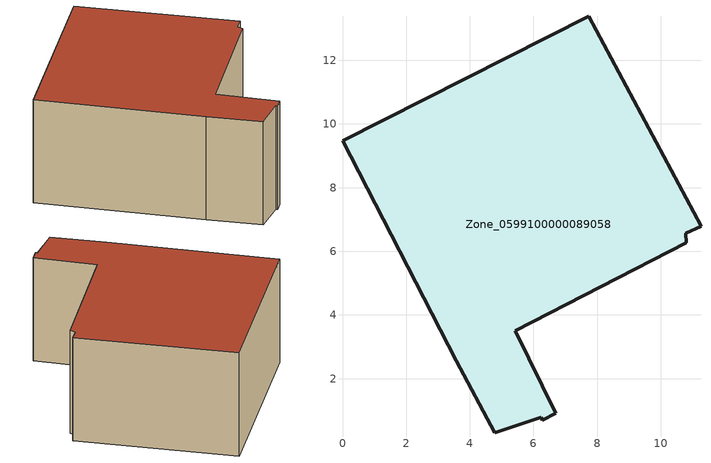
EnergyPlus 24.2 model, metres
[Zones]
Zone_0599100000089058
 floor ground (C_G): 10.8,6.27 5.42,3.51 6.7,0.92 6.28,0.7 6.25,0.78 4.79,0.3 3.58,2.56 0,9.47 7.73,13.38 11.26,6.79 10.79,6.57 z0
 wall outside (C_F): 7.73,13.38 0,9.47 3.58,2.56 4.79,0.3 6.25,0.78 6.28,0.7 6.7,0.92 5.42,3.51 10.8,6.27 10.79,6.57 11.26,6.79 7.73,13.38 z0:5.21
 roof outside (C_R): 5.42,3.51 10.8,6.27 10.79,6.57 11.26,6.79 7.73,13.38 0,9.47 3.58,2.56 4.79,0.3 6.25,0.78 6.28,0.7 6.7,0.92 z5.21
[BUILDING]
Pand.0599100000089058: North Axis=0; Terrain=City; Loads Convergence Tolerance Value=0.04; Temperature Convergence Tolerance Value=0.4; Solar Distribution=FullExterior; Maximum Number of Warmup Days=25; Minimum Number of Warmup Days=1
[Site:Location]
Rotterdam.The.Hague.AP_ZH_NLD Design_Conditions: Latitude=51.96; Longitude=4.45; Time Zone=1; Elevation=-4.5
[SITE:GROUNDTEMPERATURE:BUILDINGSURFACE]
18, 18, 18, 18, 18, 18, 18, 18, 18, 18, 18, 18
[MATERIAL] Thermal Absorptance=0.9; Solar Absorptance=0.7; Visible Absorptance=0.7
Name | Roughness | Thickness | Conductivity | Density | Specific Heat
G.TI.1946 | MediumSmooth | 0.15 | 1 | 540 | 1210
F.TI.1946 | Rough | 0.3 | 0.857143 | 1920 | 840
R.TI.1946 | MediumRough | 0.2 | 0.1 | 1500 | 1000
[CONSTRUCTION]
C_G: G.TI.1946
C_F: F.TI.1946
C_R: R.TI.1946
[ZONE]
Zone_0599100000089058: Type=1; Multiplier=1; Ceiling Height=Autocalculate; Volume=Autocalculate; Floor Area=autocalculate; Part of Total Floor Area=Yes
[ZONEINFILTRATION:DESIGNFLOWRATE]
Infil_Zone_0599100000089058: Zone or ZoneList or Space or SpaceList=Zone_0599100000089058; Schedule=AlwaysOn; Design Flow Rate Calculation Method=Flow/Area; Flow Rate per Floor Area=0.003; Constant Term Coefficient=1; Temperature Term Coefficient=0; Velocity Term Coefficient=0; Velocity Squared Term Coefficient=0
[HVACTEMPLATE:ZONE:IDEALLOADSAIRSYSTEM]
Zone_0599100000089058: Maximum Heating Supply Air Temperature=50; Minimum Cooling Supply Air Temperature=13; Maximum Heating Supply Air Humidity Ratio=0.0156; Minimum Cooling Supply Air Humidity Ratio=0.0077; Heating Limit=NoLimit; Cooling Limit=NoLimit; Dehumidification Control Type=ConstantSensibleHeatRatio; Cooling Sensible Heat Ratio=0.7; Dehumidification Setpoint=60; Humidification Control Type=None; Humidification Setpoint=30; Outdoor Air Method=None; Outdoor Air Flow Rate per Person=0.00944; Outdoor Air Flow Rate per Zone Floor Area=0; Outdoor Air Flow Rate per Zone=0; Demand Controlled Ventilation Type=None; Outdoor Air Economizer Type=NoEconomizer; Heat Recovery Type=None; Sensible Heat Recovery Effectiveness=0.7; Latent Heat Recovery Effectiveness=0.65
[ZONECONTROL:THERMOSTAT]
ThermostatControl_Zone_0599100000089058: Zone or ZoneList=Zone_0599100000089058; Control Type Schedule=DualSetpointControlType; Control 1=Thermostat_Zone_0599100000089058; Temperature Difference Between Cutout And Setpoint=0
[THERMOSTATSETPOINT:DUALSETPOINT]
Thermostat_Zone_0599100000089058: Heating Setpoint Temperature Schedule=HeatingSetpoint_Zone_0599100000089058; Cooling Setpoint Temperature Schedule=CoolingSetpoint_Zone_0599100000089058
[SCHEDULE:COMPACT]
HeatingSetpoint_Zone_0599100000089058: Through: 12/31, For: AllDays, Until: 24:00, 21
CoolingSetpoint_Zone_0599100000089058: Through: 12/31, For: AllDays, Until: 24:00, 24
DualSetpointControlType: Through: 12/31, For: AllDays, Until: 24:00, 4
AlwaysOn: Through: 12/31, For: AllDays, Until: 24:00, 1
